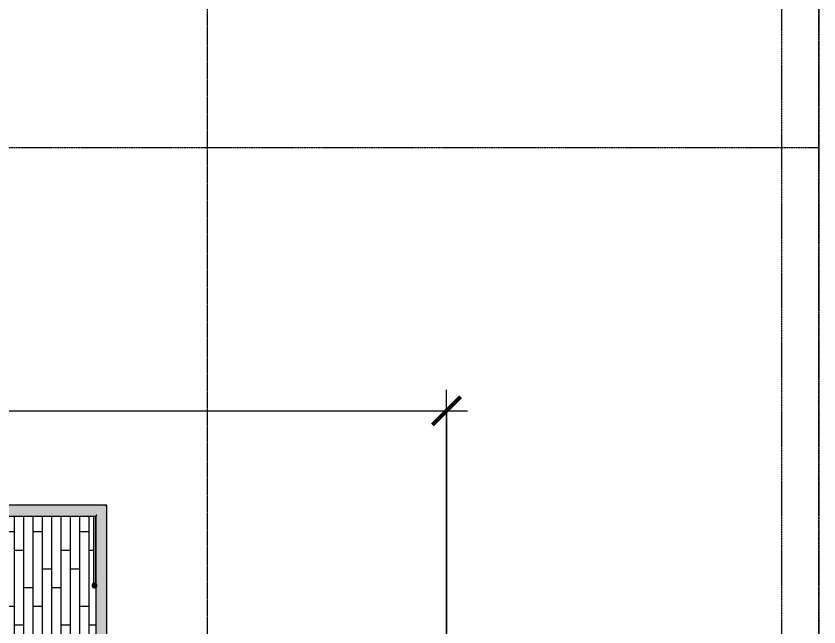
# Model space of a CAD drawing. Header units: inches. Extents: x -4218 to -1814, y 9706 to 12426.
# Drawn here: x -2255.4 to -1910.9, y 10864.7 to 11126.9 of the extents above; entities that cross this region are included whole.
import ezdxf

# ---------------------------------------------------------------- set-up
doc = ezdxf.new("R2010")
doc.units = ezdxf.units.IN
doc.header["$MEASUREMENT"] = 0
for name, pattern in [('Aligning Line 1_8_', [0.25, 0.125, -0.125]), ('Dash Dot 3_16_', [0.3125, 0.1875, -0.0625, 0, -0.0625]), ('Grid Line 1_2_', [0.875, 0.5, -0.125, 0.125, -0.125])]:
    doc.linetypes.add(name, pattern=pattern)
for name, color, linetype, lineweight in [('0-1', 7, 'Continuous', 5), ('0-2', 10, 'Continuous', 13), ('A-ANNO-DIMS', 211, 'Continuous', 9), ('A-ANNO-DIMS-96', 211, 'Continuous', 9), ('A-ANNO-SYMB-1', 150, 'Dash Dot 3_16_', 9), ('A-FLOR-HRAL-1', 7, 'Continuous', 9), ('A-FLOR-PATT-1', 35, 'Continuous', 9), ('A-WALL-3', 250, 'Continuous', 50), ('A-WALL-4', 10, 'Continuous', 13), ('A-WALL-9', 135, 'Continuous', 13), ('G-ANNO-SYMB', 111, 'Aligning Line 1_8_', 9), ('G-ANNO-SYMB-1', 147, 'Aligning Line 1_8_', 9), ('S-GRID-1', 1, 'Grid Line 1_2_', 9)]:
    doc.layers.add(name, color=color, linetype=linetype, lineweight=lineweight)
doc.styles.add('Century Gothic', font='ufonts.com_century-gothic.ttf', dxfattribs={"height": 9})
doc.dimstyles.new('OD__1_8__Tol__', dxfattribs={"dimscale": 12, "dimtxt": 9.397514, "dimasz": 1, "dimexe": 0.75, "dimexo": 0.5, "dimgap": 0.125, "dimtad": 1, "dimdec": 3, "dimrnd": 0.125, "dimzin": 3, "dimdsep": 46, "dimlunit": 4, "dimtxsty": 'Century Gothic', "dimblk1": 'OBLIQUE', "dimblk2": 'OBLIQUE', "dimsah": 1, "dimcen": 0.09, "dimdle": 0.75, "dimazin": 0, "dimtfac": 1, "dimtdec": 4, "dimtix": 1, "dimtmove": 0, "dimatfit": 3, "dimfxl": 1, "dimtvp": 1, "dimtfill": 1, "dimfrac": 2, "dimtolj": 1, "dimtzin": 0, "dimarcsym": 2})

# ---------------------------------------------------------------- blocks, each defined once
blk = doc.blocks.new('Railing - Railing-2567857-FLOOR PLAN - 2ND FLOOR')
at = {"layer": 'A-FLOR-HRAL-1'}
for points in [[(-2330.54, 10851.39), (-2330.54, 10851.39), (-2330.52, 10851.76), (-2330.06, 10851.76), (-2330.06, 10916.53), (-2330.54, 10916.99), (-2330.54, 10851.76)], [(-2216.96, 10916.53), (-2216.5, 10917), (-2330.52, 10916.99), (-2330.06, 10916.53), (-2220.74, 10916.53)], [(-2248.54, 10912.75), (-2220.74, 10912.75), (-2216.96, 10916.53), (-2330.06, 10916.53), (-2326.28, 10912.75), (-2316.08, 10912.75)], [(-2326.28, 10851.76), (-2326.28, 10912.75), (-2330.06, 10916.53), (-2330.06, 10851.76)], [(-2216.96, 10851.39), (-2216.96, 10916.53), (-2220.74, 10912.7), (-2220.74, 10851.39)], [(-2216.5, 10851.39), (-2216.49, 10851.39), (-2216.5, 10916.99), (-2216.96, 10916.53), (-2216.96, 10851.39), (-2216.55, 10851.39)], [(-2325.81, 10912.28), (-2221.2, 10912.29), (-2220.74, 10912.75), (-2326.28, 10912.75), (-2325.83, 10912.29)], [(-2325.81, 10851.76), (-2325.83, 10912.29), (-2326.28, 10912.7), (-2326.28, 10851.76), (-2325.83, 10851.76)], [(-2221.21, 10851.39), (-2220.74, 10851.39), (-2220.74, 10912.75), (-2221.21, 10912.28), (-2221.21, 10851.58)]]:
    blk.add_hatch(color=256, dxfattribs=at).paths.add_polyline_path(points, flags=0)
for p, q in [((-2216.49, 10917), (-2330.54, 10917)), ((-2330.54, 10917), (-2330.54, 10851.76)), ((-2216.49, 10851.39), (-2216.49, 10917)), ((-2325.81, 10912.28), (-2221.21, 10912.28)), ((-2325.81, 10851.76), (-2325.81, 10912.28)), ((-2221.21, 10912.28), (-2221.21, 10851.39))]:
    blk.add_line(p, q, dxfattribs=at)
for points, knots in [([(-2330.54, 10917), (-2330.54, 10917), (-2330.53, 10916.99), (-2330.5, 10916.97), (-2330.47, 10916.94), (-2330.45, 10916.91), (-2330.42, 10916.88), (-2330.39, 10916.86), (-2330.35, 10916.82), (-2330.31, 10916.77), (-2330.27, 10916.74), (-2330.24, 10916.7), (-2330.17, 10916.63), (-2330.11, 10916.57), (-2330.06, 10916.53)], [0, 0, 0, 0, 0.166667, 0.25, 0.333333, 0.416667, 0.458333, 0.5, 0.583333, 0.666667, 0.708333, 0.75, 0.833333, 1, 1, 1, 1]), ([(-2216.49, 10917), (-2216.49, 10917), (-2216.49, 10916.99), (-2216.52, 10916.97), (-2216.55, 10916.94), (-2216.58, 10916.91), (-2216.6, 10916.88), (-2216.63, 10916.86), (-2216.67, 10916.82), (-2216.71, 10916.77), (-2216.75, 10916.74), (-2216.79, 10916.7), (-2216.86, 10916.63), (-2216.92, 10916.57), (-2216.96, 10916.53)], [0, 0, 0, 0, 0.166667, 0.25, 0.333333, 0.416667, 0.458333, 0.5, 0.583333, 0.666667, 0.708333, 0.75, 0.833333, 1, 1, 1, 1]), ([(-2326.28, 10912.75), (-2326.24, 10912.71), (-2326.18, 10912.65), (-2326.1, 10912.57), (-2326.06, 10912.52), (-2326.02, 10912.49), (-2325.99, 10912.45), (-2325.96, 10912.42), (-2325.93, 10912.39), (-2325.9, 10912.37), (-2325.87, 10912.34), (-2325.85, 10912.31), (-2325.82, 10912.29), (-2325.81, 10912.28), (-2325.81, 10912.28)], [0, 0, 0, 0, 0.166667, 0.25, 0.333333, 0.375, 0.416667, 0.5, 0.541667, 0.583333, 0.666667, 0.75, 0.833333, 1, 1, 1, 1]), ([(-2220.74, 10912.75), (-2220.78, 10912.71), (-2220.84, 10912.65), (-2220.92, 10912.57), (-2220.97, 10912.52), (-2221, 10912.49), (-2221.03, 10912.45), (-2221.07, 10912.42), (-2221.09, 10912.39), (-2221.12, 10912.37), (-2221.15, 10912.34), (-2221.18, 10912.31), (-2221.2, 10912.29), (-2221.21, 10912.28), (-2221.21, 10912.28)], [0, 0, 0, 0, 0.166667, 0.25, 0.333333, 0.375, 0.416667, 0.5, 0.541667, 0.583333, 0.666667, 0.75, 0.833333, 1, 1, 1, 1])]:
    blk.add_open_spline(points, degree=3, knots=knots, dxfattribs=at)
blk = doc.blocks.new('Walls 115 - Walls 1-2567873-FLOOR PLAN - 2ND FLOOR')
at = {"layer": 'A-WALL-9'}
for points in [[(-2222.27, 10882.52), (-2222.21, 10882.81), (-2222.06, 10883.01), (-2221.83, 10883.11), (-2221.6, 10883.07), (-2221.4, 10882.91), (-2221.29, 10882.66), (-2221.27, 10882.66), (-2221.29, 10912.28), (-2222.27, 10912.28), (-2222.27, 10882.54)], [(-2221.71, 10881.94), (-2221.49, 10882.04), (-2221.33, 10882.25), (-2221.27, 10882.54), (-2221.34, 10882.81), (-2221.49, 10883.01), (-2221.64, 10883.08), (-2221.9, 10883.09), (-2222.06, 10883.01), (-2222.22, 10882.8), (-2222.27, 10882.52), (-2222.22, 10882.25), (-2222.06, 10882.04), (-2221.95, 10881.97)]]:
    blk.add_hatch(color=256, dxfattribs=at).paths.add_polyline_path(points, flags=0)
at = {"layer": 'A-WALL-3', "flags": 128}
for points in [[(-2221.27, 10882.52), (-2221.29, 10882.66), (-2221.33, 10882.8), (-2221.4, 10882.91), (-2221.49, 10883.01), (-2221.6, 10883.07), (-2221.71, 10883.11), (-2221.83, 10883.11), (-2221.95, 10883.07), (-2222.06, 10883.01), (-2222.15, 10882.91), (-2222.22, 10882.8), (-2222.26, 10882.66), (-2222.27, 10882.52)], [(-2222.27, 10882.52), (-2222.26, 10882.38), (-2222.22, 10882.25), (-2222.15, 10882.13), (-2222.06, 10882.04), (-2221.95, 10881.97), (-2221.83, 10881.94), (-2221.71, 10881.94), (-2221.6, 10881.97), (-2221.49, 10882.04), (-2221.4, 10882.13), (-2221.33, 10882.25), (-2221.29, 10882.38), (-2221.27, 10882.52)]]:
    blk.add_lwpolyline(points, dxfattribs=at)
at = {"layer": 'A-WALL-4'}
for p, q in [((-2222.27, 10912.28), (-2222.27, 10882.52)), ((-2221.27, 10882.52), (-2221.27, 10912.28))]:
    blk.add_line(p, q, dxfattribs=at)
blk = doc.blocks.new('CTR - 1st Phase - Shell_rvt-1-FLOOR PLAN - 2ND FLOOR')
at = {"layer": 'A-FLOR-PATT-1'}
h = blk.add_hatch(dxfattribs=at)
h.set_pattern_fill('FP_37', color=256, style=0, pattern_type=2)
h.set_pattern_definition([(270, (-2992.047, 9809.639), (4, 2e-16), []), (0, (-2992.047, 9809.639), (8, 8), [4, -28]), (0, (-2988.047, 9793.639), (8, 8), [4, -28])])
h.paths.add_polyline_path([(-2255.06, 10851.58), (-2221.21, 10851.58), (-2221.21, 10912.28), (-2221.27, 10912.28), (-2221.29, 10882.38), (-2221.4, 10882.13), (-2221.6, 10881.97), (-2221.71, 10881.94), (-2221.95, 10881.97), (-2222.15, 10882.13), (-2222.26, 10882.38), (-2222.27, 10882.66), (-2222.28, 10912.28), (-2324.77, 10912.28), (-2324.78, 10882.38), (-2324.89, 10882.13), (-2325.09, 10881.97), (-2325.21, 10881.94), (-2325.44, 10881.97), (-2325.64, 10882.13), (-2325.75, 10882.38), (-2325.77, 10882.66), (-2325.78, 10912.28), (-2325.81, 10912.28), (-2325.81, 10851.76), (-2292.51, 10851.76), (-2292.51, 10851.58), (-2291.19, 10851.58), (-2291.19, 10852.05), (-2255.06, 10852.05)], flags=0)
at = {"layer": 'G-ANNO-SYMB-1'}
blk.add_line((-1926.95, 12280.04), (-1926.95, 9756.53), dxfattribs=at)
at = {"layer": 'S-GRID-1'}
blk.add_line((-2173.32, 9836.18), (-2173.32, 12376.79), dxfattribs=at)
at = {"layer": '0-2'}
for name in ['Railing - Railing-2567857-FLOOR PLAN - 2ND FLOOR', 'Walls 115 - Walls 1-2567873-FLOOR PLAN - 2ND FLOOR']:
    blk.add_blockref(name, (0, 0), dxfattribs=at)
blk = doc.blocks.new('CTR - 1st Phase -Stairs _ Elevators_rvt-1-FLOOR PLAN - 2ND FLOOR')
at = {"layer": 'G-ANNO-SYMB-1'}
blk.add_line((-1910.96, 12280.04), (-1910.96, 9706.24), dxfattribs=at)
blk = doc.blocks.new('DIMBLOCK6-FLOOR PLAN - 2ND FLOOR')
at = {"layer": 'A-ANNO-DIMS-96'}
for p, q in [((-2513.12, 10849.14), (-2513.12, 10966.51)), ((-2070.67, 10852.95), (-2070.67, 10966.51)), ((-2513.12, 10957.51), (-2061.67, 10957.51)), ((-2513.12, 10957.51), (-2513.12, 10849.14)), ((-2070.67, 10957.51), (-2070.67, 10852.95))]:
    blk.add_line(p, q, dxfattribs=at)
at = {"layer": 'A-ANNO-DIMS-96', "lineweight": 50}
for p, q in [((-2513.12, 10957.51), (-2507.12, 10963.51)), ((-2070.67, 10957.51), (-2064.67, 10963.51)), ((-2513.12, 10957.51), (-2519.12, 10951.51)), ((-2070.67, 10957.51), (-2076.67, 10951.51))]:
    blk.add_line(p, q, dxfattribs=at)
at = {"layer": 'A-ANNO-DIMS-96', "color": 0, "insert": (-2326.13, 10970.55), "char_height": 9, "width": 82.1611, "attachment_point": 1, "line_spacing_factor": 0.984502, "style": 'Century Gothic', "bg_fill": 3, "box_fill_scale": 1.25, "bg_fill_color": 256, "bg_fill_true_color": 13158600, "bg_fill_transparency": 0}
blk.add_mtext('36\' - 10 1/2"', dxfattribs=at)
blk = doc.blocks.new('_Oblique')
at = {"color": 0, "linetype": 'ByBlock', "lineweight": -2}
blk.add_line((-0.5, -0.5), (0.5, 0.5), dxfattribs=at)

msp = doc.modelspace()

# ---------------------------------------------------------------- linework, layer by layer
at = {"layer": 'A-ANNO-SYMB-1'}
msp.add_line((-1910.95638, 9718.24032), (-1910.95638, 12268.04045), dxfattribs=at)
at = {"layer": 'G-ANNO-SYMB'}
msp.add_line((-1910.86928, 11070.38095), (-4027.08301, 11070.38095), dxfattribs=at)

# ---------------------------------------------------------------- block references
at = {"layer": '0-1'}
for name in ['CTR - 1st Phase - Shell_rvt-1-FLOOR PLAN - 2ND FLOOR', 'CTR - 1st Phase -Stairs _ Elevators_rvt-1-FLOOR PLAN - 2ND FLOOR']:
    msp.add_blockref(name, (0, 0), dxfattribs=at)

# ---------------------------------------------------------------- next in the draw order: dimensions: what is measured, and where the dimension line sits
at = {"layer": 'A-ANNO-DIMS'}
dim = msp.add_linear_dim(base=(-2070.67374, 10957.51007), p1=(-2513.12374, 10843.1394), p2=(-2070.67374, 10846.9519), dimstyle='OD__1_8__Tol__', override={"dimpost": '<>', "dimfxl": 442.466425}, dxfattribs=at)
dim.commit()
dim.dimension.update_dxf_attribs({"geometry": 'DIMBLOCK6-FLOOR PLAN - 2ND FLOOR', "text_midpoint": (-2291.89874, 10964.23508)})

doc.saveas('drawing.dxf')
